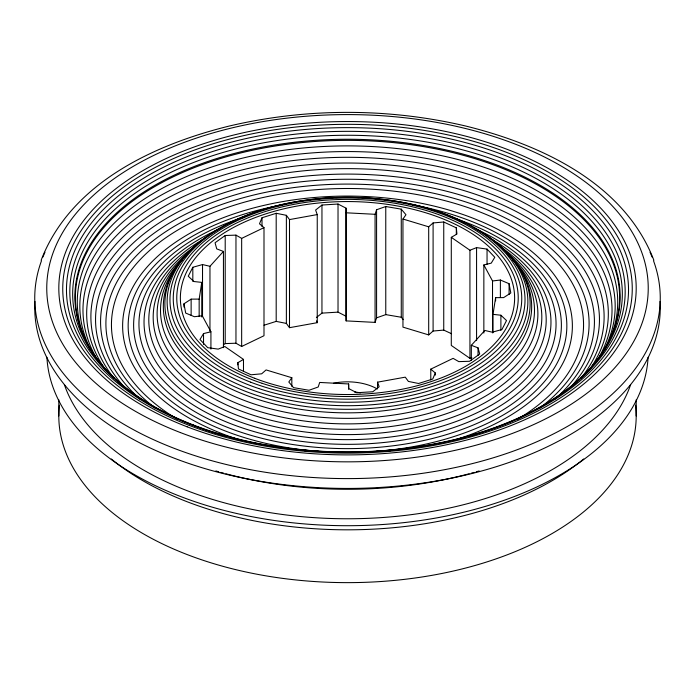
<?xml version="1.0" encoding="UTF-8"?>
<svg xmlns="http://www.w3.org/2000/svg" width="695" height="695" viewBox="0 0 695 695"><rect width="100%" height="100%" fill="white"/><g stroke="black" fill="none" stroke-linecap="round" stroke-linejoin="round"><path stroke-width="1.04" d="M183.966 307.042L183.966 303.802L191.134 299.137L199.161 299.102L201.767 282.387L193.879 281.527L188.258 276.228L192.819 267.28L202.523 264.56L209.96 266.289L223.442 251.434L216.736 248.888L215.059 242.755L225.206 235.501L235.97 235.127L241.66 238.385L263.996 227.621L259.478 223.79L262.006 217.761L276.193 213.287L286.375 215.32L289.502 219.585L289.502 327.684L317.241 322.68L317.241 214.581L315.608 210.046L321.959 205.034L338.022 204.035L346.067 208.161L346.136 320.89L375.074 322.393L376.577 317.841L376.577 209.751L385.768 206.519L401.267 209.152L405.958 214.738L402.952 219.029L402.952 327.128L428.693 334.912L433.098 331.037L443.74 330.09L451.481 333.696M191.134 315.348L191.134 299.137M192.819 281.336L192.819 267.28M199.161 316.39L199.161 299.102M201.767 316.981L201.767 282.387M202.523 316.442L202.523 264.56M203.531 344.407L203.531 333.591L210.924 331.784L210.924 349.081M209.96 331.15L209.96 266.289M223.442 347.639L223.442 251.434M223.512 344.807L225.206 343.591L225.206 235.501M263.996 227.621L263.996 335.72L241.66 346.484L235.961 343.217L235.97 235.127M237.838 364.858L237.838 362.694L243.485 359.402L224.833 346.51L218.204 349.116L207.727 347.682L199.986 339.49L203.531 333.591M241.66 346.484L241.66 238.385M243.485 371.295L243.485 359.402M262.006 226.405L262.006 217.761M264.039 325.217L276.193 321.385L276.193 213.287M289.502 327.684L286.366 323.418L286.375 215.32M291.822 386.359L291.822 377.715L266.081 369.931L261.676 373.806L251.025 374.787L238.455 368.932L237.838 362.694M316.399 317.511L321.95 313.124L321.959 205.034M346.136 320.89L346.067 316.26L338.022 312.133L338.022 204.035M346.067 316.26L346.067 208.161M348.638 389.356L348.638 383.953L319.7 382.45L318.197 387.002L309.006 390.26L293.507 387.628L288.816 382.007L291.822 377.715M375.074 322.393L375.074 214.303L376.577 209.751M377.533 388.653L377.533 382.163L405.272 377.159L408.399 381.425L418.581 383.492L432.768 379.018L435.296 372.954L430.778 369.132L453.114 358.359L458.804 361.626L469.568 361.278L479.715 354.024L478.038 347.856L471.332 345.319L471.332 360.453M376.577 317.841L385.768 314.618L385.768 206.519M403.282 319.639L401.267 317.25L401.267 209.152M428.693 334.912L428.693 226.813L433.098 222.939L443.749 221.992L456.32 227.847L456.936 234.05L451.29 237.334L451.29 345.432L469.933 358.342L471.836 357.586M430.778 379.939L430.778 369.132M433.098 331.037L433.098 222.939M435.296 375.118L435.296 372.954M443.74 330.09L443.749 221.992M456.32 234.337L456.32 227.847M469.933 358.342L469.933 250.243L451.29 237.334M476.57 340.585L476.57 247.62L487.047 249.097L494.788 257.289L491.243 263.144L483.85 264.96L483.85 333.053M478.038 355.423L478.038 347.856M487.047 264.23L487.047 249.097M492.52 332.853L492.52 280.971L483.85 264.96M493.007 332.74L493.007 314.357L495.613 297.651L503.64 297.608L510.808 292.977L509.088 283.708L500.383 280.024L492.52 280.971M495.613 300.892L495.613 297.651M500.383 297.321L500.383 280.024M500.895 330.36L500.895 315.226L493.007 314.357M509.088 294.515L509.088 283.708M41.118 260.295C70.751 183.176 153.864 144.673 229.142 126.073L230.097 125.847C306.982 107.89 388.019 107.89 464.903 125.847L465.858 126.073C541.136 144.673 624.249 183.176 653.882 260.295M471.332 345.319L484.815 330.455L492.251 332.193L501.955 329.5L506.516 320.551L500.895 315.226M469.933 250.243L476.57 247.62M289.502 219.585L317.241 214.581M321.95 313.124L338.022 312.133M225.206 343.591L235.961 343.217M346.136 212.8L375.074 214.303M385.768 314.618L401.267 317.25M276.193 321.385L286.366 323.418M402.952 219.029L428.693 226.813M210.924 331.784L202.254 315.773L194.392 316.72L185.687 313.071L183.966 303.802M377.533 382.163L379.166 386.707L372.815 391.745L356.752 392.736L348.708 388.583L348.638 383.953M316.59 320.864L317.241 322.68M636.194 399.799L636.194 415.966M58.806 399.799L58.806 415.966M653.561 260.886A312.75 180.561 0 0 1 347.5 478.603A312.75 180.561 0 0 1 41.439 260.886M42.916 257.037A312.75 180.561 0 0 1 44.966 252.259M650.034 252.259A312.75 180.561 0 0 1 652.084 257.037M660.05 301.421A312.75 180.561 0 0 1 347.5 488.437A312.75 180.561 0 0 1 34.95 301.421M476.423 229.289A208.552 120.409 0 0 1 500.704 405.628A208.552 120.409 0 0 1 194.296 405.628A208.552 120.409 0 0 1 218.578 229.289M491.374 239.106A203.47 117.472 0 0 1 491.374 405.237A203.47 117.472 0 0 1 203.626 405.237A203.47 117.472 0 0 1 203.626 239.106M499.427 245.969A198.692 114.71 0 0 1 483.955 403.282A198.692 114.71 0 0 1 211.045 403.282A198.692 114.71 0 0 1 195.573 245.969M454.434 218.221A213.878 123.475 0 0 1 511.338 404.525A213.878 123.475 0 0 1 183.662 404.525A213.878 123.475 0 0 1 240.566 218.221M241.573 217.883A213.878 123.475 0 0 1 244.631 216.901M450.369 216.901A213.878 123.475 0 0 1 453.427 217.883M506.672 252.798A194.305 112.182 0 0 1 476.674 400.954A194.305 112.182 0 0 1 218.326 400.954A194.305 112.182 0 0 1 188.328 252.798M512.406 259.513A186.99 107.96 0 0 1 347.5 418.364A186.99 107.96 0 0 1 182.594 259.513M508.809 255.586A190.387 109.914 0 0 1 471.636 397.305A190.387 109.914 0 0 1 223.364 397.305A190.387 109.914 0 0 1 186.19 255.586M412.752 204.921A219.342 126.638 0 0 1 566.043 336.649A219.342 126.638 0 0 1 376.134 451.376M370.018 451.785A219.342 126.638 0 0 1 363.893 452.097M331.107 452.097A219.342 126.638 0 0 1 324.982 451.785M318.866 451.376A219.342 126.638 0 0 1 128.957 336.649A219.342 126.638 0 0 1 282.248 204.921M241 440.256A224.867 129.826 0 0 1 173.793 243.467A224.867 129.826 0 0 1 521.207 243.467A224.867 129.826 0 0 1 454 440.256M476.631 229.315A182.611 105.431 0 0 1 476.631 378.419A182.611 105.431 0 0 1 218.369 378.419A182.611 105.431 0 0 1 218.369 229.315M219.22 228.829A182.611 105.431 0 0 1 220.932 227.864M229.81 223.251A182.611 105.431 0 0 1 236.335 220.219M458.665 220.219A182.611 105.431 0 0 1 465.19 223.251M474.068 227.864A182.611 105.431 0 0 1 475.78 228.829M512.675 259.496A184.166 106.326 0 0 1 347.5 412.847A184.166 106.326 0 0 1 182.325 259.496M185.078 256.403A184.166 106.326 0 0 1 188.006 253.362M506.994 253.362A184.166 106.326 0 0 1 509.922 256.403M363.572 197.858A180.361 104.128 0 0 1 500.947 356.3A180.361 104.128 0 0 1 194.053 356.3A180.361 104.128 0 0 1 331.428 197.858M335.702 197.667A180.361 104.128 0 0 1 359.298 197.667M210.081 431.352A274.838 158.677 0 0 1 136.967 191.942A274.838 158.677 0 0 1 558.033 191.942A274.838 158.677 0 0 1 484.919 431.352M483.946 431.673A274.838 158.677 0 0 1 479.037 433.254M477.057 433.871A274.838 158.677 0 0 1 469.055 436.252M465.007 437.372A274.838 158.677 0 0 1 461.949 438.197M459.899 438.736A274.838 158.677 0 0 1 456.815 439.518M390.703 450.638A274.838 158.677 0 0 1 388.609 450.829M306.391 450.829A274.838 158.677 0 0 1 304.297 450.638M238.185 439.518A274.838 158.677 0 0 1 235.101 438.736M233.051 438.197A274.838 158.677 0 0 1 229.993 437.372M225.945 436.252A274.838 158.677 0 0 1 217.943 433.871M215.963 433.254A274.838 158.677 0 0 1 211.054 431.673M583.722 458.961A288.694 166.678 0 0 1 111.278 458.961M635.577 405.063A288.694 166.678 0 0 1 347.5 582.636A288.694 166.678 0 0 1 59.423 405.063M648.087 357.256A300.718 173.62 0 0 1 347.5 525.707A300.718 173.62 0 0 1 46.913 357.256M630.643 384.604A288.694 166.678 0 0 1 347.5 518.765A288.694 166.678 0 0 1 64.357 384.604M479.159 470.941A288.694 166.678 0 0 1 476.179 471.809M474.19 472.374A288.694 166.678 0 0 1 471.184 473.217M469.168 473.755A288.694 166.678 0 0 1 225.832 473.755M223.816 473.217A288.694 166.678 0 0 1 220.81 472.374M218.821 471.809A288.694 166.678 0 0 1 215.841 470.941M98.568 361.695A264.526 152.726 0 0 1 347.5 157.305A264.526 152.726 0 0 1 596.432 361.695M93.026 354.033A267.671 154.542 0 0 1 347.5 151.562A267.671 154.542 0 0 1 601.974 354.033M105.944 370.409A260.816 150.58 0 0 1 347.5 163.03A260.816 150.58 0 0 1 589.056 370.409M155.828 408.486A241.599 139.487 0 0 1 184.279 220.732A241.599 139.487 0 0 1 510.721 220.732A241.599 139.487 0 0 1 539.172 408.486M139.773 398.895A246.925 142.562 0 0 1 185.8 214.077A246.925 142.562 0 0 1 509.2 214.077A246.925 142.562 0 0 1 555.227 398.895M103.451 366.951A272.11 157.105 0 0 1 347.5 140.364A272.11 157.105 0 0 1 591.549 366.951M590.22 368.489A272.11 157.105 0 0 1 583.157 376.021M582.41 376.76A272.11 157.105 0 0 1 580.898 378.236M576.998 381.885A272.11 157.105 0 0 1 574.574 384.04M120.426 384.04A272.11 157.105 0 0 1 118.002 381.885M114.102 378.236A272.11 157.105 0 0 1 112.59 376.76M111.843 376.021A272.11 157.105 0 0 1 104.78 368.489M114.423 378.315A272.631 157.4 0 0 1 170.744 176.817A272.631 157.4 0 0 1 524.256 176.817A272.631 157.4 0 0 1 580.577 378.315M579.022 379.774A272.631 157.4 0 0 1 574.183 384.1M573.418 384.761A272.631 157.4 0 0 1 571.09 386.724M567.094 389.938A272.631 157.4 0 0 1 564.627 391.85M558.684 396.202A272.631 157.4 0 0 1 555.166 398.643M139.834 398.643A272.631 157.4 0 0 1 136.316 396.202M130.373 391.85A272.631 157.4 0 0 1 127.906 389.938M123.91 386.724A272.631 157.4 0 0 1 121.582 384.761M120.817 384.1A272.631 157.4 0 0 1 115.978 379.774M176.99 419.024A236.048 136.281 0 0 1 181.803 227.717A236.048 136.281 0 0 1 513.197 227.717A236.048 136.281 0 0 1 518.01 419.024M88.23 345.849A270.216 156.01 0 0 1 347.5 145.889A270.216 156.01 0 0 1 606.77 345.849M605.849 347.63A270.216 156.01 0 0 1 604.389 350.28M90.611 350.28A270.216 156.01 0 0 1 89.151 347.63M114.084 378.349A256.611 148.148 0 0 1 347.5 168.65A256.611 148.148 0 0 1 580.916 378.349M124.249 386.976A251.955 145.464 0 0 1 347.5 174.089A251.955 145.464 0 0 1 570.751 386.976M354.493 391.98A42.126 24.316 0 0 1 360.505 392.831M333.452 383.223A42.126 24.316 0 0 1 377.289 388.957M250.695 382.181A174.245 100.601 0 0 0 521.372 305.114A174.245 100.601 0 0 0 270.433 208.309A174.245 100.601 0 0 0 250.695 382.181M258.74 388.522A177.52 102.486 0 0 0 525.02 299.762A177.52 102.486 0 0 0 258.74 211.002A177.52 102.486 0 0 0 258.74 388.522M254.657 378.271A167.121 96.483 0 0 0 514.265 304.349A167.121 96.483 0 0 0 273.587 211.506A167.121 96.483 0 0 0 254.657 378.271M262.137 383.31A170.718 98.56 0 0 0 518.218 297.947A170.718 98.56 0 0 0 262.137 212.592A170.718 98.56 0 0 0 262.137 383.31M189.301 425.418A284.75 164.402 0 0 0 631.642 299.476A284.75 164.402 0 0 0 221.557 141.276A284.75 164.402 0 0 0 189.301 425.418M187.111 426.799A288.694 166.678 0 0 0 635.577 299.119A288.694 166.678 0 0 0 219.811 138.731A288.694 166.678 0 0 0 187.111 426.799M180.422 432.577A300.727 173.62 0 0 0 647.584 299.571A300.727 173.62 0 0 0 214.494 132.493A300.727 173.62 0 0 0 180.422 432.577M206.988 430.396A281.023 162.248 0 0 0 628.523 289.885A281.023 162.248 0 0 0 206.988 149.373A281.023 162.248 0 0 0 206.988 430.396M193.236 424.94A277.67 160.31 0 0 0 624.579 302.134A277.67 160.31 0 0 0 224.685 147.87A277.67 160.31 0 0 0 193.236 424.94"/></g></svg>
